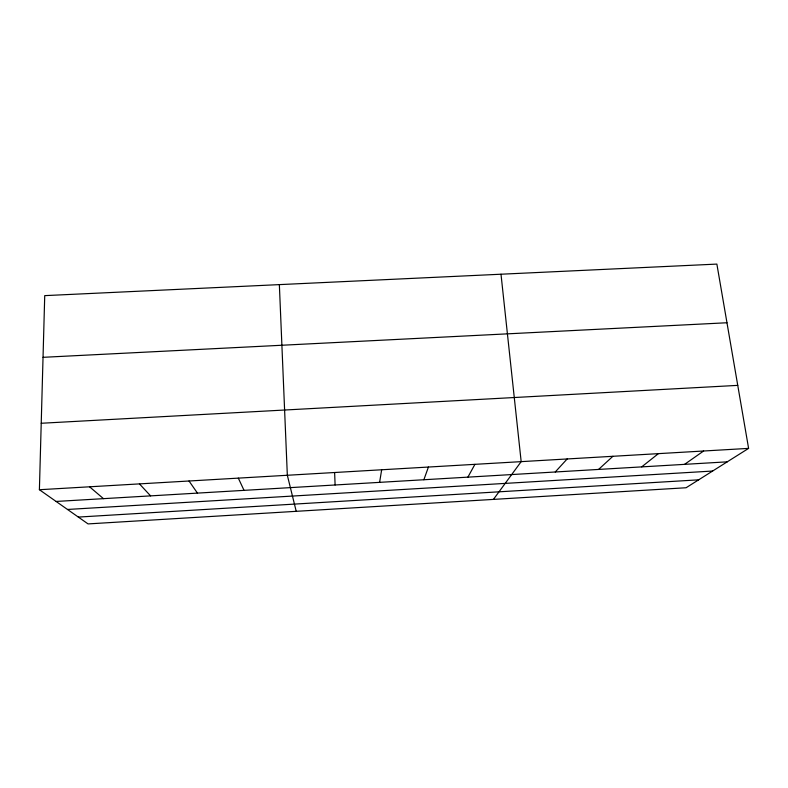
<?xml version="1.0" encoding="UTF-8"?>
<svg xmlns="http://www.w3.org/2000/svg" width="788" height="788" viewBox="0 0 788 788"><rect width="100%" height="100%" fill="white"/><g stroke="black" fill="none" stroke-linecap="round" stroke-linejoin="round"><path stroke-width="1.18" d="M39.4 489.722L44.729 295.628L716.873 264.088L748.6 448.382L686.082 487.752L88.059 523.912L39.4 489.722L748.6 448.382M379.609 482.354L381.658 469.776M423.865 479.744L428.426 467.048M467.895 477.144L474.928 464.339M493.436 499.395L521.173 461.64L501.001 274.224M555.254 471.982L567.163 458.961M598.585 469.431L612.897 456.291M641.698 466.88L658.384 453.642M684.585 464.349L703.615 451.002M67.492 509.462L712.608 471.047M78.327 517.076L698.651 479.833M56.096 501.454L727.245 461.837M41.222 423.264L737.755 385.371M43.035 357.319L726.969 322.755M89.566 486.797L103.474 498.656M139.446 483.891L150.587 495.879M189.031 481.005L197.443 493.111M238.321 478.129L244.034 490.363M296.219 511.323L287.334 475.272L279.356 284.616M334.624 472.514L335.107 484.984"/></g></svg>
